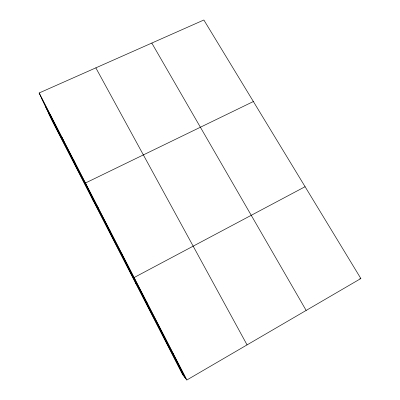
<?xml version="1.0" encoding="UTF-8"?>
<svg xmlns="http://www.w3.org/2000/svg" width="400" height="400" viewBox="0 0 400 400"><rect width="100%" height="100%" fill="white"/><g stroke="black" fill="none" stroke-linecap="round" stroke-linejoin="round"><path stroke-width="0.6" d="M186.85 380L360.86 278.535L203.855 20L39.14 92.98L52.075 120.6L182.6 374.505L186.85 380L39.14 92.98M305.09 186.7L134.115 277.535L136.43 284.695M253.365 101.53L85.47 183.005L93.42 201.025M359.745 278.845L360.86 278.535M172.74 353.145L173.255 353.585M151.8 43.065L306.16 310.43M95.845 67.855L247.06 344.89M41.765 98.585L185.975 378.87M45.395 106.33L184.78 377.325M48.89 113.8L183.635 375.845M50.385 114.83L52.775 119.98M61.85 137.11L63.995 141.79M73.545 159.83L75.43 164.015M97.275 205.945L98.625 209.095M109.315 229.335L110.38 231.945M121.59 253.195L122.37 255.245M146.895 302.37L147.055 303.225"/></g></svg>
